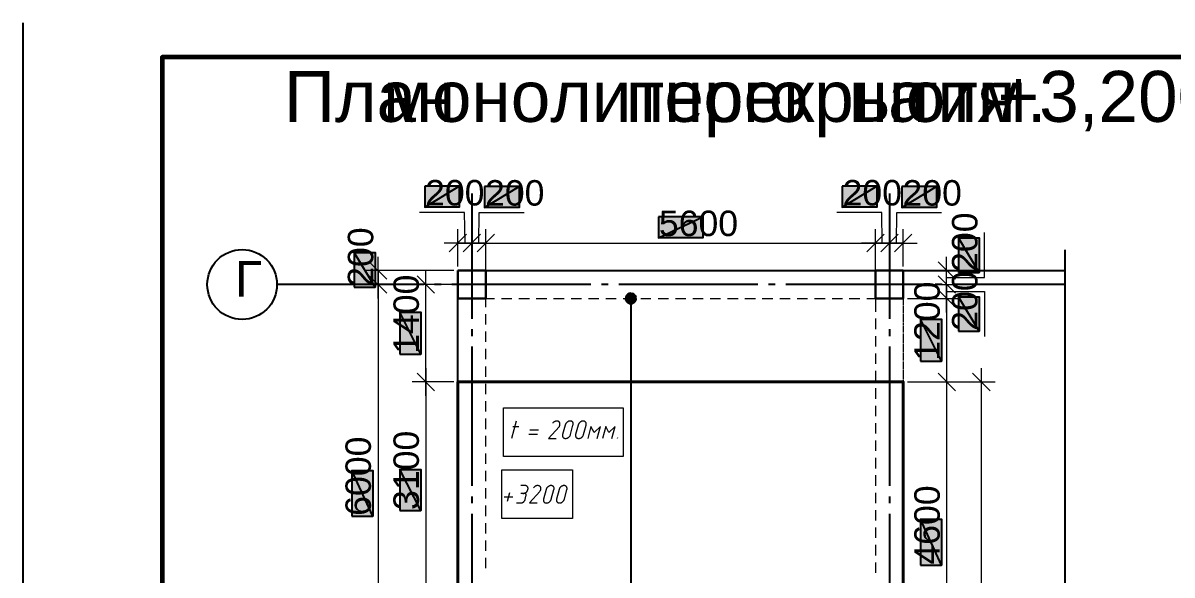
# Model space of a CAD drawing. Extents: x 8 to 21351, y 0 to 420.
# Drawn here: x 13472.2 to 13637.3, y 217.7 to 297 of the extents above; entities that cross this region are included whole.
import ezdxf

# ---------------------------------------------------------------- set-up
doc = ezdxf.new("R2010")
doc.units = 0
doc.styles.add('TEYPDFCAD_TEXT', font='arial.ttf')

msp = doc.modelspace()

# ---------------------------------------------------------------- hatches: boundary and pattern name
at = {"true_color": 0xffffff}
h = msp.add_hatch(color=0, dxfattribs=at)
h.paths.add_polyline_path([(13529.92, 273.52), (13529.92, 270.51), (13534.89, 273.52)])
h.paths.add_polyline_path([(13529.92, 270.51), (13534.89, 273.52), (13534.89, 270.51)])
h = msp.add_hatch(color=0, dxfattribs=at)
h.paths.add_polyline_path([(13538.51, 273.47), (13538.51, 270.49), (13543.49, 273.47)])
h.paths.add_polyline_path([(13538.51, 270.49), (13543.49, 273.47), (13543.49, 270.49)])
h = msp.add_hatch(color=0, dxfattribs=at)
h.paths.add_polyline_path([(13589.93, 273.52), (13589.93, 270.51), (13594.9, 273.52)])
h.paths.add_polyline_path([(13589.93, 270.51), (13594.9, 273.52), (13594.9, 270.51)])
h = msp.add_hatch(color=0, dxfattribs=at)
h.paths.add_polyline_path([(13598.52, 273.49), (13598.52, 270.49), (13603.49, 273.47)])
h.paths.add_polyline_path([(13598.52, 270.49), (13603.49, 273.47), (13603.49, 270.49)])
h = msp.add_hatch(color=0, dxfattribs=at)
h.paths.add_polyline_path([(13563.51, 269.11), (13563.51, 266.11), (13569.9, 269.11)])
h.paths.add_polyline_path([(13563.51, 266.11), (13569.9, 269.11), (13569.9, 266.11)])
h = msp.add_hatch(color=0, dxfattribs=at)
h.paths.add_polyline_path([(13606.63, 261.15), (13609.63, 261.15), (13606.63, 266.13)])
h.paths.add_polyline_path([(13609.63, 261.15), (13606.63, 266.13), (13609.63, 266.13)])
h = msp.add_hatch(color=0, dxfattribs=at)
h.paths.add_polyline_path([(13519.78, 259.02), (13522.79, 259.02), (13519.78, 263.99)])
h.paths.add_polyline_path([(13522.79, 259.02), (13519.78, 263.99), (13522.79, 263.99)])
h = msp.add_hatch(color=7)
h.paths.add_polyline_path([(13559.32, 258.13), (13559.11, 258.02), (13559.55, 257.41)])
h.paths.add_polyline_path([(13559.11, 258.02), (13559.55, 257.41), (13558.94, 257.85)])
h.paths.add_polyline_path([(13559.55, 257.41), (13558.94, 257.85), (13558.83, 257.64)])
h = msp.add_hatch(color=7)
h.paths.add_polyline_path([(13560, 258.02), (13559.78, 258.13), (13559.55, 257.41)])
h.paths.add_polyline_path([(13559.78, 258.13), (13559.55, 257.41), (13559.55, 258.15)])
h.paths.add_polyline_path([(13559.55, 257.41), (13559.55, 258.15), (13559.32, 258.13)])
h = msp.add_hatch(color=7)
h.paths.add_polyline_path([(13560.29, 257.41), (13560.27, 257.64), (13559.55, 257.41)])
h.paths.add_polyline_path([(13560.27, 257.64), (13559.55, 257.41), (13560.17, 257.85)])
h.paths.add_polyline_path([(13559.55, 257.41), (13560.17, 257.85), (13560, 258.02)])
h = msp.add_hatch(color=7)
h.paths.add_polyline_path([(13558.83, 257.64), (13558.81, 257.41), (13559.55, 257.41)])
h.paths.add_polyline_path([(13558.81, 257.41), (13559.55, 257.41), (13558.83, 257.18)])
h.paths.add_polyline_path([(13559.55, 257.41), (13558.83, 257.18), (13558.94, 256.96)])
h = msp.add_hatch(color=7)
h.paths.add_polyline_path([(13558.94, 256.96), (13559.11, 256.79), (13559.55, 257.41)])
h.paths.add_polyline_path([(13559.11, 256.79), (13559.55, 257.41), (13559.32, 256.69)])
h.paths.add_polyline_path([(13559.55, 257.41), (13559.32, 256.69), (13559.55, 256.67)])
h = msp.add_hatch(color=7)
h.paths.add_polyline_path([(13559.55, 256.67), (13559.78, 256.69), (13559.55, 257.41)])
h.paths.add_polyline_path([(13559.78, 256.69), (13559.55, 257.41), (13560, 256.79)])
h.paths.add_polyline_path([(13559.55, 257.41), (13560, 256.79), (13560.17, 256.96)])
h = msp.add_hatch(color=7)
h.paths.add_polyline_path([(13560.17, 256.96), (13560.27, 257.18), (13559.55, 257.41)])
h.paths.add_polyline_path([(13560.27, 257.18), (13559.55, 257.41), (13560.29, 257.41)])
h = msp.add_hatch(color=0, dxfattribs=at)
h.paths.add_polyline_path([(13606.63, 252.69), (13609.63, 252.69), (13606.63, 257.66)])
h.paths.add_polyline_path([(13609.63, 252.69), (13606.63, 257.66), (13609.63, 257.66)])
h = msp.add_hatch(color=0, dxfattribs=at)
h.paths.add_polyline_path([(13526.34, 249.39), (13529.35, 249.39), (13526.34, 255.42)])
h.paths.add_polyline_path([(13529.35, 249.39), (13526.34, 255.42), (13529.35, 255.42)])
h = msp.add_hatch(color=0, dxfattribs=at)
h.paths.add_polyline_path([(13601.21, 248.39), (13604.21, 248.39), (13601.21, 254.42)])
h.paths.add_polyline_path([(13604.21, 248.39), (13601.21, 254.42), (13604.21, 254.42)])
h = msp.add_hatch(color=0, dxfattribs=at)
h.paths.add_polyline_path([(13519.44, 226.12), (13522.45, 226.12), (13519.44, 232.69)])
h.paths.add_polyline_path([(13522.45, 226.12), (13519.44, 232.69), (13522.45, 232.69)])
h = msp.add_hatch(color=0, dxfattribs=at)
h.paths.add_polyline_path([(13526.34, 226.97), (13529.35, 226.97), (13526.34, 232.83)])
h.paths.add_polyline_path([(13529.35, 226.97), (13526.34, 232.83), (13529.35, 232.83)])
h = msp.add_hatch(color=0, dxfattribs=at)
h.paths.add_polyline_path([(13601.21, 219.12), (13604.21, 219.12), (13601.21, 225.7)])
h.paths.add_polyline_path([(13604.21, 219.12), (13601.21, 225.7), (13604.21, 225.7)])

# ---------------------------------------------------------------- linework, layer by layer
at = {"lineweight": 25}
for p, q in [((13472.18, 0.06), (13472.18, 296.97)), ((13536.71, 272.46), (13536.71, 254.49)), ((13596.72, 272.46), (13596.72, 254.49)), ((13534.7, 119.08), (13534.7, 261.41)), ((13534.7, 261.41), (13621.95, 261.41)), ((13513.66, 259.4), (13508.67, 259.4)), ((13529.81, 259.4), (13513.66, 259.4)), ((13532.31, 259.4), (13531.32, 259.4)), ((13553.82, 259.4), (13533.81, 259.4)), ((13556.31, 259.4), (13555.32, 259.4)), ((13577.82, 259.4), (13557.82, 259.4)), ((13580.32, 259.4), (13579.32, 259.4)), ((13601.82, 259.4), (13581.82, 259.4)), ((13604.32, 259.4), (13603.32, 259.4)), ((13621.95, 259.4), (13605.82, 259.4)), ((13536.71, 252.98), (13536.71, 251.99)), ((13596.72, 252.98), (13596.72, 251.99)), ((13536.71, 250.49), (13536.71, 230.48)), ((13596.72, 250.49), (13596.72, 230.48)), ((13536.71, 228.98), (13536.71, 227.99)), ((13596.72, 228.98), (13596.72, 227.99)), ((13536.71, 226.48), (13536.71, 206.48)), ((13596.72, 226.48), (13596.72, 206.48))]:
    msp.add_line(p, q, dxfattribs=at)
at = {"color": 7, "lineweight": 5}
for p, q in [((13535.63, 269.77), (13529.18, 269.77)), ((13535.72, 265.37), (13535.63, 269.77)), ((13537.71, 265.37), (13537.77, 269.73)), ((13537.77, 269.73), (13544.23, 269.73)), ((13595.64, 269.77), (13589.18, 269.77)), ((13595.7, 265.37), (13595.64, 269.77)), ((13597.72, 265.37), (13597.78, 269.73)), ((13597.78, 269.73), (13604.23, 269.73)), ((13535.95, 266.62), (13533.45, 264.12)), ((13534.7, 262.02), (13534.7, 267.36)), ((13537.96, 266.62), (13535.46, 264.12)), ((13535.46, 264.12), (13537.96, 266.62)), ((13536.71, 262.02), (13536.71, 267.36)), ((13536.71, 262.02), (13536.71, 267.36)), ((13539.95, 266.62), (13537.45, 264.12)), ((13537.45, 264.12), (13539.97, 266.62)), ((13538.7, 258.02), (13538.7, 267.38)), ((13538.7, 262.02), (13538.7, 267.36)), ((13593.46, 264.12), (13595.96, 266.62)), ((13595.96, 266.62), (13593.46, 264.12)), ((13594.71, 258.02), (13594.71, 267.38)), ((13594.71, 262.02), (13594.71, 267.38)), ((13597.97, 266.62), (13595.47, 264.12)), ((13595.47, 264.12), (13597.97, 266.62)), ((13596.72, 262.02), (13596.72, 267.38)), ((13596.72, 262.02), (13596.72, 267.38)), ((13597.46, 264.12), (13599.96, 266.62)), ((13598.71, 262.02), (13598.71, 267.38)), ((13610.37, 260.41), (13610.37, 266.87)), ((13538.7, 265.37), (13532.71, 265.37)), ((13534.7, 265.37), (13540.71, 265.37)), ((13536.71, 265.37), (13596.72, 265.37)), ((13598.71, 265.37), (13592.72, 265.37)), ((13594.71, 265.37), (13600.72, 265.37)), ((13524.46, 260.16), (13521.96, 262.66)), ((13523.21, 257.41), (13523.21, 263.4)), ((13606.2, 260.16), (13603.71, 262.66)), ((13604.95, 257.41), (13604.95, 263.4)), ((13534.09, 261.41), (13521.2, 261.41)), ((13530.09, 243.4), (13530.09, 261.41)), ((13607.96, 261.41), (13602.96, 261.41)), ((13604.95, 255.4), (13604.95, 261.41)), ((13534.09, 259.4), (13521.2, 259.4)), ((13521.96, 260.67), (13524.46, 258.15)), ((13534.09, 259.4), (13528.1, 259.4)), ((13531.34, 258.15), (13528.84, 260.67)), ((13599.34, 259.4), (13606.96, 259.4)), ((13606.2, 258.15), (13603.71, 260.67)), ((13603.71, 260.67), (13606.2, 258.15)), ((13604.95, 260.41), (13610.37, 260.41)), ((13604.95, 259.4), (13604.95, 243.4)), ((13605.59, 259.4), (13606.96, 259.4)), ((13606.2, 256.16), (13603.71, 258.66)), ((13603.71, 258.66), (13606.2, 256.16)), ((13604.95, 258.4), (13610.37, 258.42)), ((13610.37, 258.42), (13610.37, 251.95)), ((13538.7, 256.16), (13538.7, 257.41)), ((13538.7, 257.41), (13539.95, 257.41)), ((13540.97, 257.41), (13542.47, 257.41)), ((13543.46, 257.41), (13544.97, 257.41)), ((13545.96, 257.41), (13547.47, 257.41)), ((13548.46, 257.41), (13549.96, 257.41)), ((13550.96, 257.41), (13552.46, 257.41)), ((13553.46, 257.41), (13554.96, 257.41)), ((13555.95, 257.41), (13557.46, 257.41)), ((13558.47, 257.41), (13559.95, 257.41)), ((13560.97, 257.41), (13562.45, 257.41)), ((13563.47, 257.41), (13564.97, 257.41)), ((13565.97, 257.41), (13567.47, 257.41)), ((13568.46, 257.41), (13569.97, 257.41)), ((13570.96, 257.41), (13572.46, 257.41)), ((13573.46, 257.41), (13574.96, 257.41)), ((13575.96, 257.41), (13577.46, 257.41)), ((13578.45, 257.41), (13579.96, 257.41)), ((13580.97, 257.41), (13582.45, 257.41)), ((13583.47, 257.41), (13584.97, 257.41)), ((13585.97, 257.41), (13587.47, 257.41)), ((13588.47, 257.41), (13589.97, 257.41)), ((13590.96, 257.41), (13592.47, 257.41)), ((13593.46, 257.41), (13594.71, 257.41)), ((13594.71, 257.41), (13594.71, 255.5)), ((13598.71, 257.41), (13598.71, 257.34)), ((13598.71, 257.3), (13598.71, 257.22)), ((13598.71, 257.18), (13598.71, 257.09)), ((13598.71, 257.05), (13598.71, 256.96)), ((13598.71, 256.92), (13598.71, 256.84)), ((13598.71, 256.79), (13598.71, 256.71)), ((13598.71, 256.67), (13598.71, 256.6)), ((13598.71, 256.54), (13598.71, 256.48)), ((13598.71, 256.41), (13598.71, 256.35)), ((13598.71, 256.29), (13598.71, 256.22)), ((13598.71, 256.16), (13598.71, 256.1)), ((13598.71, 256.05), (13598.71, 255.97)), ((13599.34, 257.41), (13606.96, 257.41)), ((13599.34, 257.41), (13606.96, 257.41)), ((13538.7, 253.66), (13538.7, 255.16)), ((13594.71, 254.51), (13594.71, 253.01)), ((13598.71, 255.93), (13598.71, 255.84)), ((13598.71, 255.8), (13598.71, 255.71)), ((13598.71, 255.67), (13598.71, 255.59)), ((13598.71, 255.55), (13598.71, 255.46)), ((13598.71, 255.42), (13598.71, 255.33)), ((13598.71, 255.29), (13598.71, 255.23)), ((13598.71, 255.16), (13598.71, 255.1)), ((13598.71, 255.04), (13598.71, 254.97)), ((13598.71, 254.91), (13598.71, 254.85)), ((13598.71, 254.8), (13598.71, 254.72)), ((13598.71, 254.68), (13598.71, 254.59)), ((13598.71, 254.55), (13598.71, 254.47)), ((13598.71, 254.42), (13598.71, 254.34)), ((13598.71, 254.3), (13598.71, 254.21)), ((13598.71, 254.17), (13598.71, 254.08)), ((13598.71, 254.04), (13598.71, 253.98)), ((13598.71, 253.92), (13598.71, 253.85)), ((13598.71, 253.79), (13598.71, 253.72)), ((13598.71, 253.66), (13598.71, 253.6)), ((13598.71, 253.53), (13598.71, 253.47)), ((13598.71, 253.43), (13598.71, 253.34)), ((13598.71, 253.3), (13598.71, 253.22)), ((13598.71, 253.17), (13598.71, 253.09)), ((13598.71, 253.05), (13598.71, 252.96)), ((13598.71, 252.92), (13598.71, 252.84)), ((13598.71, 252.79), (13598.71, 252.71)), ((13538.7, 251.16), (13538.7, 252.67)), ((13594.71, 252.01), (13594.71, 250.51)), ((13598.71, 252.67), (13598.71, 252.6)), ((13598.71, 252.54), (13598.71, 252.48)), ((13598.71, 252.41), (13598.71, 252.35)), ((13598.71, 252.29), (13598.71, 252.22)), ((13598.71, 252.16), (13598.71, 252.09)), ((13598.71, 252.05), (13598.71, 251.97)), ((13598.71, 251.93), (13598.71, 251.84)), ((13598.71, 251.8), (13598.71, 251.71)), ((13598.71, 251.67), (13598.71, 251.59)), ((13598.71, 251.54), (13598.71, 251.46)), ((13598.71, 251.42), (13598.71, 251.33)), ((13598.71, 251.29), (13598.71, 251.23)), ((13598.71, 251.16), (13598.71, 251.1)), ((13538.7, 248.67), (13538.7, 250.15)), ((13594.71, 249.51), (13594.71, 248.01)), ((13598.71, 251.04), (13598.71, 250.97)), ((13598.71, 250.91), (13598.71, 250.85)), ((13598.71, 250.8), (13598.71, 250.72)), ((13598.71, 250.68), (13598.71, 250.59)), ((13598.71, 250.55), (13598.71, 250.47)), ((13598.71, 250.42), (13598.71, 250.34)), ((13598.71, 250.3), (13598.71, 250.21)), ((13598.71, 250.17), (13598.71, 250.08)), ((13598.71, 250.04), (13598.71, 249.98)), ((13598.71, 249.91), (13598.71, 249.85)), ((13598.71, 249.79), (13598.71, 249.72)), ((13598.71, 249.66), (13598.71, 249.6)), ((13598.71, 249.53), (13598.71, 249.47)), ((13598.71, 249.43), (13598.71, 249.34)), ((13598.71, 249.3), (13598.71, 249.22)), ((13598.71, 249.17), (13598.71, 249.09)), ((13598.71, 249.05), (13598.71, 248.96)), ((13598.71, 248.92), (13598.71, 248.84)), ((13598.71, 248.79), (13598.71, 248.71)), ((13598.71, 248.67), (13598.71, 248.6)), ((13598.71, 248.54), (13598.71, 248.48)), ((13598.71, 248.41), (13598.71, 248.35)), ((13598.71, 248.28), (13598.71, 248.22)), ((13598.71, 248.16), (13598.71, 248.09)), ((13598.71, 248.05), (13598.71, 247.97)), ((13598.71, 247.93), (13598.71, 247.84)), ((13598.71, 247.8), (13598.71, 247.71)), ((13531.34, 244.16), (13528.84, 246.66)), ((13528.84, 246.66), (13531.34, 244.16)), ((13530.09, 247.4), (13530.09, 212.41)), ((13538.7, 246.15), (13538.7, 247.65)), ((13594.71, 247.01), (13594.71, 245.51)), ((13598.71, 247.67), (13598.71, 247.59)), ((13598.71, 247.54), (13598.71, 247.46)), ((13598.71, 247.42), (13598.71, 247.35)), ((13598.71, 247.29), (13598.71, 247.23)), ((13598.71, 247.16), (13598.71, 247.1)), ((13598.71, 247.04), (13598.71, 246.97)), ((13598.71, 246.91), (13598.71, 246.85)), ((13598.71, 246.8), (13598.71, 246.72)), ((13598.71, 246.68), (13598.71, 246.59)), ((13598.71, 246.55), (13598.71, 246.46)), ((13598.71, 246.42), (13598.71, 246.34)), ((13598.71, 246.3), (13598.71, 246.21)), ((13598.71, 246.17), (13598.71, 246.08)), ((13606.2, 244.16), (13603.71, 246.66)), ((13603.71, 246.66), (13606.2, 244.16)), ((13604.95, 247.4), (13604.95, 197.4)), ((13611.2, 244.16), (13608.68, 246.66)), ((13609.93, 247.4), (13609.93, 138.09)), ((13534.09, 245.41), (13528.1, 245.41)), ((13534.09, 245.41), (13528.1, 245.41)), ((13538.7, 243.65), (13538.7, 245.15)), ((13594.71, 244.5), (13594.71, 243.01)), ((13598.71, 246.04), (13598.71, 245.98)), ((13598.71, 245.91), (13598.71, 245.85)), ((13598.71, 245.79), (13598.71, 245.72)), ((13598.71, 245.66), (13598.71, 245.6)), ((13598.71, 245.53), (13598.71, 245.47)), ((13598.71, 245.43), (13598.71, 245.34)), ((13598.71, 245.3), (13598.71, 245.22)), ((13598.71, 245.17), (13598.71, 245.09)), ((13598.71, 245.05), (13598.71, 244.96)), ((13598.71, 244.92), (13598.71, 244.83)), ((13598.71, 244.79), (13598.71, 244.71)), ((13598.71, 244.67), (13598.71, 244.6)), ((13598.71, 244.54), (13598.71, 244.47)), ((13599.34, 245.41), (13606.96, 245.41)), ((13599.34, 245.41), (13606.96, 245.41)), ((13599.34, 245.41), (13611.94, 245.41)), ((13598.71, 244.41), (13598.71, 244.35)), ((13598.71, 244.28), (13598.71, 244.22)), ((13598.71, 244.16), (13598.71, 244.09)), ((13598.71, 244.05), (13598.71, 243.97)), ((13598.71, 243.92), (13598.71, 243.84)), ((13598.71, 243.8), (13598.71, 243.71)), ((13598.71, 243.67), (13598.71, 243.59)), ((13598.71, 243.54), (13598.71, 243.46)), ((13598.71, 243.42), (13598.71, 243.35)), ((13598.71, 243.29), (13598.71, 243.23)), ((13598.71, 243.16), (13598.71, 243.1)), ((13598.71, 243.04), (13598.71, 242.97)), ((13598.71, 242.91), (13598.71, 242.85)), ((13598.71, 242.8), (13598.71, 242.72)), ((13538.7, 241.15), (13538.7, 242.65)), ((13594.71, 242), (13594.71, 240.5)), ((13598.71, 242.68), (13598.71, 242.59)), ((13598.71, 242.55), (13598.71, 242.46)), ((13598.71, 242.42), (13598.71, 242.34)), ((13598.71, 242.29), (13598.71, 242.21)), ((13598.71, 242.17), (13598.71, 242.08)), ((13598.71, 242.04), (13598.71, 241.98)), ((13598.71, 241.91), (13598.71, 241.85)), ((13598.71, 241.79), (13598.71, 241.72)), ((13598.71, 241.66), (13598.71, 241.6)), ((13598.71, 241.53), (13598.71, 241.47)), ((13598.71, 241.43), (13598.71, 241.34)), ((13598.71, 241.3), (13598.71, 241.22)), ((13598.71, 241.17), (13598.71, 241.09)), ((13538.7, 238.65), (13538.7, 240.16)), ((13543.08, 239.78), (13542.41, 237.28)), ((13548.36, 239.54), (13548.32, 239.49)), ((13548.41, 239.59), (13548.36, 239.54)), ((13548.46, 239.63), (13548.41, 239.59)), ((13548.51, 239.67), (13548.46, 239.63)), ((13548.56, 239.7), (13548.51, 239.67)), ((13548.62, 239.73), (13548.56, 239.7)), ((13548.67, 239.75), (13548.62, 239.73)), ((13548.73, 239.77), (13548.67, 239.75)), ((13548.78, 239.79), (13548.73, 239.77)), ((13548.84, 239.8), (13548.78, 239.79)), ((13548.9, 239.8), (13548.84, 239.8)), ((13548.95, 239.8), (13548.9, 239.8)), ((13549, 239.8), (13548.95, 239.8)), ((13549.06, 239.78), (13549, 239.8)), ((13549.11, 239.77), (13549.06, 239.78)), ((13549.16, 239.74), (13549.11, 239.77)), ((13549.2, 239.72), (13549.16, 239.74)), ((13549.24, 239.68), (13549.2, 239.72)), ((13549.27, 239.65), (13549.24, 239.68)), ((13549.3, 239.61), (13549.27, 239.65)), ((13549.33, 239.57), (13549.3, 239.61)), ((13549.35, 239.52), (13549.33, 239.57)), ((13549.36, 239.47), (13549.35, 239.52)), ((13550.27, 239.51), (13550.23, 239.46)), ((13550.31, 239.55), (13550.27, 239.51)), ((13550.35, 239.6), (13550.31, 239.55)), ((13550.4, 239.64), (13550.35, 239.6)), ((13550.45, 239.67), (13550.4, 239.64)), ((13550.5, 239.71), (13550.45, 239.67)), ((13550.56, 239.74), (13550.5, 239.71)), ((13550.61, 239.76), (13550.56, 239.74)), ((13550.67, 239.78), (13550.61, 239.76)), ((13550.73, 239.79), (13550.67, 239.78)), ((13550.78, 239.8), (13550.73, 239.79)), ((13550.84, 239.8), (13550.78, 239.8)), ((13550.9, 239.8), (13550.84, 239.8)), ((13550.95, 239.79), (13550.9, 239.8)), ((13551.01, 239.78), (13550.95, 239.79)), ((13551.05, 239.76), (13551.01, 239.78)), ((13551.1, 239.73), (13551.05, 239.76)), ((13551.13, 239.7), (13551.1, 239.73)), ((13551.17, 239.67), (13551.13, 239.7)), ((13551.2, 239.64), (13551.17, 239.67)), ((13551.23, 239.6), (13551.2, 239.64)), ((13551.25, 239.55), (13551.23, 239.6)), ((13551.26, 239.5), (13551.25, 239.55)), ((13551.27, 239.46), (13551.26, 239.5)), ((13552.13, 239.51), (13552.09, 239.46)), ((13552.17, 239.55), (13552.13, 239.51)), ((13552.21, 239.6), (13552.17, 239.55)), ((13552.26, 239.64), (13552.21, 239.6)), ((13552.31, 239.67), (13552.26, 239.64)), ((13552.36, 239.71), (13552.31, 239.67)), ((13552.42, 239.74), (13552.36, 239.71)), ((13552.47, 239.76), (13552.42, 239.74)), ((13552.53, 239.78), (13552.47, 239.76)), ((13552.59, 239.79), (13552.53, 239.78)), ((13552.65, 239.8), (13552.59, 239.79)), ((13552.71, 239.8), (13552.65, 239.8)), ((13552.76, 239.8), (13552.71, 239.8)), ((13552.82, 239.79), (13552.76, 239.8)), ((13552.87, 239.78), (13552.82, 239.79)), ((13552.91, 239.76), (13552.87, 239.78)), ((13552.96, 239.73), (13552.91, 239.76)), ((13553, 239.7), (13552.96, 239.73)), ((13553.03, 239.67), (13553, 239.7)), ((13553.06, 239.64), (13553.03, 239.67)), ((13553.09, 239.6), (13553.06, 239.64)), ((13553.11, 239.55), (13553.09, 239.6)), ((13553.13, 239.5), (13553.11, 239.55)), ((13553.14, 239.46), (13553.13, 239.5)), ((13594.71, 239.5), (13594.71, 238)), ((13598.71, 241.05), (13598.71, 240.96)), ((13598.71, 240.92), (13598.71, 240.83)), ((13598.71, 240.79), (13598.71, 240.71)), ((13598.71, 240.66), (13598.71, 240.6)), ((13598.71, 240.54), (13598.71, 240.47)), ((13598.71, 240.41), (13598.71, 240.35)), ((13598.71, 240.28), (13598.71, 240.22)), ((13598.71, 240.16), (13598.71, 240.09)), ((13598.71, 240.05), (13598.71, 239.97)), ((13598.71, 239.92), (13598.71, 239.84)), ((13598.71, 239.8), (13598.71, 239.71)), ((13598.71, 239.67), (13598.71, 239.59)), ((13598.71, 239.54), (13598.71, 239.46)), ((13542.58, 239.04), (13543.44, 239.04)), ((13544.88, 237.91), (13546.13, 237.91)), ((13545.05, 238.53), (13546.3, 238.53)), ((13549.24, 238.97), (13547.72, 237.28)), ((13549.25, 238.99), (13549.29, 239.04)), ((13549.29, 239.04), (13549.31, 239.1)), ((13549.31, 239.1), (13549.34, 239.15)), ((13549.34, 239.15), (13549.35, 239.21)), ((13549.35, 239.21), (13549.37, 239.26)), ((13549.37, 239.42), (13549.36, 239.47)), ((13549.37, 239.37), (13549.37, 239.42)), ((13549.37, 239.32), (13549.37, 239.37)), ((13549.37, 239.26), (13549.37, 239.32)), ((13549.75, 237.86), (13549.73, 237.8)), ((13550.11, 239.23), (13549.75, 237.85)), ((13550.15, 239.3), (13550.13, 239.24)), ((13550.17, 239.35), (13550.15, 239.3)), ((13550.2, 239.41), (13550.17, 239.35)), ((13550.23, 239.46), (13550.2, 239.41)), ((13550.86, 237.8), (13550.88, 237.86)), ((13550.87, 237.85), (13551.23, 239.23)), ((13551.26, 239.23), (13551.27, 239.29)), ((13551.28, 239.4), (13551.27, 239.46)), ((13551.27, 239.29), (13551.28, 239.35)), ((13551.28, 239.35), (13551.28, 239.4)), ((13552, 239.23), (13551.61, 237.85)), ((13551.63, 237.86), (13551.62, 237.8)), ((13552.01, 239.3), (13551.99, 239.24)), ((13552.03, 239.35), (13552.01, 239.3)), ((13552.06, 239.41), (13552.03, 239.35)), ((13552.09, 239.46), (13552.06, 239.41)), ((13552.74, 237.8), (13552.76, 237.86)), ((13552.76, 237.85), (13553.12, 239.23)), ((13553.12, 239.23), (13553.13, 239.29)), ((13553.13, 239.29), (13553.14, 239.35)), ((13553.14, 239.4), (13553.14, 239.46)), ((13553.14, 239.35), (13553.14, 239.4)), ((13553.82, 239.04), (13553.35, 237.28)), ((13554.28, 238.17), (13553.82, 239.04)), ((13555.19, 239.04), (13554.28, 238.17)), ((13554.73, 237.28), (13555.19, 239.04)), ((13555.95, 239.04), (13555.47, 237.28)), ((13556.4, 238.17), (13555.95, 239.04)), ((13557.31, 239.04), (13556.4, 238.17)), ((13556.84, 237.28), (13557.31, 239.04)), ((13598.71, 239.42), (13598.71, 239.35)), ((13598.71, 239.29), (13598.71, 239.23)), ((13598.71, 239.16), (13598.71, 239.1)), ((13598.71, 239.04), (13598.71, 238.97)), ((13598.71, 238.91), (13598.71, 238.84)), ((13598.71, 238.8), (13598.71, 238.72)), ((13598.71, 238.68), (13598.71, 238.59)), ((13598.71, 238.55), (13598.71, 238.46)), ((13598.71, 238.42), (13598.71, 238.34)), ((13598.71, 238.29), (13598.71, 238.21)), ((13598.71, 238.17), (13598.71, 238.08)), ((13598.71, 238.04), (13598.71, 237.98)), ((13598.71, 237.91), (13598.71, 237.85)), ((13538.7, 236.16), (13538.7, 237.66)), ((13547.72, 237.28), (13548.84, 237.28)), ((13549.73, 237.8), (13549.73, 237.75)), ((13549.73, 237.75), (13549.73, 237.69)), ((13549.73, 237.69), (13549.73, 237.64)), ((13549.73, 237.64), (13549.74, 237.59)), ((13549.74, 237.59), (13549.76, 237.55)), ((13549.76, 237.55), (13549.78, 237.5)), ((13549.78, 237.5), (13549.81, 237.46)), ((13549.81, 237.46), (13549.84, 237.42)), ((13549.84, 237.42), (13549.87, 237.39)), ((13549.87, 237.39), (13549.91, 237.36)), ((13549.91, 237.36), (13549.95, 237.34)), ((13549.95, 237.34), (13550, 237.32)), ((13550, 237.32), (13550.05, 237.31)), ((13550.05, 237.31), (13550.11, 237.3)), ((13550.11, 237.3), (13550.16, 237.29)), ((13550.16, 237.29), (13550.22, 237.3)), ((13550.22, 237.3), (13550.28, 237.31)), ((13550.28, 237.31), (13550.34, 237.32)), ((13550.34, 237.32), (13550.39, 237.34)), ((13550.39, 237.34), (13550.45, 237.36)), ((13550.45, 237.36), (13550.5, 237.39)), ((13550.5, 237.39), (13550.56, 237.42)), ((13550.56, 237.42), (13550.61, 237.46)), ((13550.61, 237.46), (13550.65, 237.5)), ((13550.65, 237.5), (13550.7, 237.54)), ((13550.7, 237.54), (13550.74, 237.59)), ((13550.74, 237.59), (13550.78, 237.64)), ((13550.78, 237.64), (13550.81, 237.69)), ((13550.81, 237.69), (13550.84, 237.74)), ((13550.84, 237.74), (13550.86, 237.8)), ((13551.62, 237.8), (13551.61, 237.75)), ((13551.61, 237.75), (13551.61, 237.69)), ((13551.61, 237.69), (13551.62, 237.64)), ((13551.62, 237.64), (13551.63, 237.59)), ((13551.63, 237.59), (13551.64, 237.55)), ((13551.64, 237.55), (13551.66, 237.5)), ((13551.66, 237.5), (13551.69, 237.46)), ((13551.69, 237.46), (13551.72, 237.42)), ((13551.72, 237.42), (13551.76, 237.39)), ((13551.76, 237.39), (13551.79, 237.36)), ((13551.79, 237.36), (13551.84, 237.34)), ((13551.84, 237.34), (13551.88, 237.32)), ((13551.88, 237.32), (13551.94, 237.31)), ((13551.94, 237.31), (13551.99, 237.3)), ((13551.99, 237.3), (13552.05, 237.29)), ((13552.05, 237.29), (13552.1, 237.3)), ((13552.1, 237.3), (13552.16, 237.31)), ((13552.16, 237.31), (13552.22, 237.32)), ((13552.22, 237.32), (13552.28, 237.34)), ((13552.28, 237.34), (13552.33, 237.36)), ((13552.33, 237.36), (13552.39, 237.39)), ((13552.39, 237.39), (13552.44, 237.42)), ((13552.44, 237.42), (13552.49, 237.46)), ((13552.49, 237.46), (13552.54, 237.5)), ((13552.54, 237.5), (13552.58, 237.54)), ((13552.58, 237.54), (13552.62, 237.59)), ((13552.62, 237.59), (13552.66, 237.64)), ((13552.66, 237.64), (13552.69, 237.69)), ((13552.69, 237.69), (13552.72, 237.74)), ((13552.72, 237.74), (13552.74, 237.8)), ((13557.63, 237.41), (13557.6, 237.28)), ((13594.71, 237), (13594.71, 235.5)), ((13598.71, 237.79), (13598.71, 237.72)), ((13598.71, 237.66), (13598.71, 237.6)), ((13598.71, 237.53), (13598.71, 237.47)), ((13598.71, 237.43), (13598.71, 237.34)), ((13598.71, 237.3), (13598.71, 237.21)), ((13598.71, 237.17), (13598.71, 237.09)), ((13598.71, 237.05), (13598.71, 236.96)), ((13598.71, 236.92), (13598.71, 236.83)), ((13598.71, 236.79), (13598.71, 236.71)), ((13598.71, 236.66), (13598.71, 236.6)), ((13598.71, 236.54), (13598.71, 236.47)), ((13598.71, 236.41), (13598.71, 236.35)), ((13598.71, 236.28), (13598.71, 236.22)), ((13538.7, 233.66), (13538.7, 235.16)), ((13598.71, 236.18), (13598.71, 236.09)), ((13598.71, 236.05), (13598.71, 235.97)), ((13598.71, 235.92), (13598.71, 235.84)), ((13598.71, 235.8), (13598.71, 235.71)), ((13598.71, 235.67), (13598.71, 235.59)), ((13598.71, 235.54), (13598.71, 235.46)), ((13598.71, 235.42), (13598.71, 235.35)), ((13598.71, 235.29), (13598.71, 235.23)), ((13598.71, 235.16), (13598.71, 235.1)), ((13598.71, 235.03), (13598.71, 234.97)), ((13598.71, 234.91), (13598.71, 234.84)), ((13598.71, 234.8), (13598.71, 234.72)), ((13598.71, 234.67), (13598.71, 234.59)), ((13598.71, 234.55), (13598.71, 234.46)), ((13594.71, 234.51), (13594.71, 233)), ((13598.71, 234.42), (13598.71, 234.34)), ((13598.71, 234.29), (13598.71, 234.21)), ((13598.71, 234.17), (13598.71, 234.08)), ((13598.71, 234.04), (13598.71, 233.98)), ((13598.71, 233.91), (13598.71, 233.85)), ((13598.71, 233.79), (13598.71, 233.72)), ((13598.71, 233.66), (13598.71, 233.6)), ((13598.71, 233.53), (13598.71, 233.47)), ((13598.71, 233.43), (13598.71, 233.34)), ((13598.71, 233.3), (13598.71, 233.21)), ((13598.71, 233.17), (13598.71, 233.09)), ((13598.71, 233.04), (13598.71, 232.96)), ((13598.71, 232.92), (13598.71, 232.83)), ((13538.7, 231.16), (13538.7, 232.66)), ((13594.71, 232.01), (13594.71, 230.5)), ((13598.71, 232.79), (13598.71, 232.71)), ((13598.71, 232.66), (13598.71, 232.6)), ((13598.71, 232.54), (13598.71, 232.47)), ((13598.71, 232.41), (13598.71, 232.35)), ((13598.71, 232.28), (13598.71, 232.22)), ((13598.71, 232.18), (13598.71, 232.09)), ((13598.71, 232.05), (13598.71, 231.97)), ((13598.71, 231.92), (13598.71, 231.84)), ((13598.71, 231.8), (13598.71, 231.71)), ((13598.71, 231.67), (13598.71, 231.58)), ((13598.71, 231.54), (13598.71, 231.46)), ((13598.71, 231.42), (13598.71, 231.35)), ((13598.71, 231.29), (13598.71, 231.22)), ((13538.7, 228.66), (13538.7, 230.15)), ((13544.33, 230.53), (13543.76, 230.53)), ((13544.4, 230.53), (13544.35, 230.53)), ((13544.46, 230.52), (13544.4, 230.53)), ((13544.51, 230.51), (13544.46, 230.52)), ((13544.49, 229.56), (13544.54, 229.6)), ((13544.55, 230.49), (13544.51, 230.51)), ((13544.54, 229.6), (13544.58, 229.65)), ((13544.6, 230.46), (13544.55, 230.49)), ((13544.58, 229.65), (13544.62, 229.69)), ((13544.64, 230.43), (13544.6, 230.46)), ((13544.62, 229.69), (13544.66, 229.74)), ((13544.67, 230.4), (13544.64, 230.43)), ((13544.66, 229.74), (13544.69, 229.8)), ((13544.7, 230.36), (13544.67, 230.4)), ((13544.69, 229.8), (13544.72, 229.85)), ((13544.73, 230.32), (13544.7, 230.36)), ((13544.72, 229.85), (13544.74, 229.91)), ((13544.75, 230.28), (13544.73, 230.32)), ((13544.74, 229.91), (13544.76, 229.96)), ((13544.76, 230.23), (13544.75, 230.28)), ((13544.78, 230.18), (13544.76, 230.23)), ((13544.76, 229.96), (13544.77, 230.02)), ((13544.77, 230.02), (13544.78, 230.08)), ((13544.78, 230.13), (13544.78, 230.18)), ((13544.78, 230.08), (13544.78, 230.13)), ((13546.49, 229.7), (13544.97, 228.03)), ((13545.61, 230.27), (13545.57, 230.22)), ((13545.66, 230.32), (13545.61, 230.27)), ((13545.71, 230.36), (13545.66, 230.32)), ((13545.76, 230.4), (13545.71, 230.36)), ((13545.81, 230.43), (13545.76, 230.4)), ((13545.86, 230.46), (13545.81, 230.43)), ((13545.92, 230.48), (13545.86, 230.46)), ((13545.98, 230.5), (13545.92, 230.48)), ((13546.03, 230.52), (13545.98, 230.5)), ((13546.09, 230.53), (13546.03, 230.52)), ((13546.14, 230.53), (13546.09, 230.53)), ((13546.2, 230.53), (13546.14, 230.53)), ((13546.25, 230.52), (13546.2, 230.53)), ((13546.31, 230.51), (13546.25, 230.52)), ((13546.36, 230.5), (13546.31, 230.51)), ((13546.4, 230.47), (13546.36, 230.5)), ((13546.45, 230.45), (13546.4, 230.47)), ((13546.49, 230.41), (13546.45, 230.45)), ((13546.52, 230.38), (13546.49, 230.41)), ((13546.5, 229.72), (13546.53, 229.77)), ((13546.55, 230.34), (13546.52, 230.38)), ((13546.53, 229.77), (13546.56, 229.83)), ((13546.58, 230.3), (13546.55, 230.34)), ((13546.56, 229.83), (13546.59, 229.88)), ((13546.6, 230.25), (13546.58, 230.3)), ((13546.59, 229.88), (13546.6, 229.94)), ((13546.61, 230.2), (13546.6, 230.25)), ((13546.6, 229.94), (13546.61, 229.99)), ((13546.62, 230.15), (13546.61, 230.2)), ((13546.61, 229.99), (13546.62, 230.05)), ((13546.62, 230.1), (13546.62, 230.15)), ((13546.62, 230.05), (13546.62, 230.1)), ((13547.36, 229.95), (13547, 228.58)), ((13547.39, 230.03), (13547.38, 229.97)), ((13547.42, 230.08), (13547.39, 230.03)), ((13547.45, 230.14), (13547.42, 230.08)), ((13547.48, 230.19), (13547.45, 230.14)), ((13547.52, 230.24), (13547.48, 230.19)), ((13547.56, 230.28), (13547.52, 230.24)), ((13547.6, 230.33), (13547.56, 230.28)), ((13547.65, 230.37), (13547.6, 230.33)), ((13547.7, 230.4), (13547.65, 230.37)), ((13547.75, 230.44), (13547.7, 230.4)), ((13547.8, 230.46), (13547.75, 230.44)), ((13547.86, 230.49), (13547.8, 230.46)), ((13547.92, 230.51), (13547.86, 230.49)), ((13547.97, 230.52), (13547.92, 230.51)), ((13548.03, 230.53), (13547.97, 230.52)), ((13548.09, 230.53), (13548.03, 230.53)), ((13548.15, 230.53), (13548.09, 230.53)), ((13548.12, 228.58), (13548.48, 229.95)), ((13548.2, 230.52), (13548.15, 230.53)), ((13548.25, 230.51), (13548.2, 230.52)), ((13548.3, 230.49), (13548.25, 230.51)), ((13548.34, 230.46), (13548.3, 230.49)), ((13548.38, 230.43), (13548.34, 230.46)), ((13548.42, 230.4), (13548.38, 230.43)), ((13548.45, 230.36), (13548.42, 230.4)), ((13548.47, 230.32), (13548.45, 230.36)), ((13548.5, 230.28), (13548.47, 230.32)), ((13548.51, 230.23), (13548.5, 230.28)), ((13548.52, 230.18), (13548.51, 230.23)), ((13548.51, 229.96), (13548.52, 230.02)), ((13548.53, 230.13), (13548.52, 230.18)), ((13548.52, 230.02), (13548.53, 230.08)), ((13548.53, 230.08), (13548.53, 230.13)), ((13549.24, 229.95), (13548.86, 228.58)), ((13549.26, 230.03), (13549.24, 229.97)), ((13549.28, 230.08), (13549.26, 230.03)), ((13549.31, 230.14), (13549.28, 230.08)), ((13549.34, 230.19), (13549.31, 230.14)), ((13549.38, 230.24), (13549.34, 230.19)), ((13549.42, 230.28), (13549.38, 230.24)), ((13549.46, 230.33), (13549.42, 230.28)), ((13549.51, 230.37), (13549.46, 230.33)), ((13549.56, 230.4), (13549.51, 230.37)), ((13549.61, 230.44), (13549.56, 230.4)), ((13549.67, 230.46), (13549.61, 230.44)), ((13549.72, 230.49), (13549.67, 230.46)), ((13549.78, 230.51), (13549.72, 230.49)), ((13549.84, 230.52), (13549.78, 230.51)), ((13549.9, 230.53), (13549.84, 230.52)), ((13549.95, 230.53), (13549.9, 230.53)), ((13550.01, 230.53), (13549.95, 230.53)), ((13550.07, 230.52), (13550.01, 230.53)), ((13550.01, 228.58), (13550.37, 229.95)), ((13550.12, 230.51), (13550.07, 230.52)), ((13550.16, 230.49), (13550.12, 230.51)), ((13550.21, 230.46), (13550.16, 230.49)), ((13550.25, 230.43), (13550.21, 230.46)), ((13550.28, 230.4), (13550.25, 230.43)), ((13550.31, 230.36), (13550.28, 230.4)), ((13550.34, 230.32), (13550.31, 230.36)), ((13550.36, 230.28), (13550.34, 230.32)), ((13550.37, 230.23), (13550.36, 230.28)), ((13550.38, 230.18), (13550.37, 230.23)), ((13550.37, 229.96), (13550.38, 230.02)), ((13550.39, 230.13), (13550.38, 230.18)), ((13550.38, 230.02), (13550.39, 230.08)), ((13550.39, 230.08), (13550.39, 230.13)), ((13598.71, 231.16), (13598.71, 231.1)), ((13598.71, 231.03), (13598.71, 230.97)), ((13598.71, 230.91), (13598.71, 230.84)), ((13598.71, 230.8), (13598.71, 230.72)), ((13598.71, 230.67), (13598.71, 230.59)), ((13598.71, 230.55), (13598.71, 230.46)), ((13598.71, 230.42), (13598.71, 230.34)), ((13598.71, 230.29), (13598.71, 230.21)), ((13598.71, 230.17), (13598.71, 230.08)), ((13598.71, 230.04), (13598.71, 229.98)), ((13598.71, 229.91), (13598.71, 229.85)), ((13598.71, 229.79), (13598.71, 229.72)), ((13598.71, 229.66), (13598.71, 229.59)), ((13541.33, 228.9), (13542.58, 228.9)), ((13542.13, 229.51), (13541.79, 228.26)), ((13543.11, 228.03), (13543.72, 228.03)), ((13544.21, 229.4), (13543.72, 229.4)), ((13543.72, 228.02), (13543.77, 228.03)), ((13543.77, 228.03), (13543.82, 228.03)), ((13543.82, 228.03), (13543.87, 228.05)), ((13543.87, 228.05), (13543.92, 228.06)), ((13543.92, 228.06), (13543.97, 228.09)), ((13543.97, 228.09), (13544.02, 228.11)), ((13544.02, 228.11), (13544.07, 228.14)), ((13544.05, 229.4), (13544.1, 229.4)), ((13544.07, 228.14), (13544.11, 228.17)), ((13544.1, 229.4), (13544.16, 229.41)), ((13544.11, 228.17), (13544.16, 228.21)), ((13544.16, 229.41), (13544.22, 229.42)), ((13544.16, 228.21), (13544.19, 228.25)), ((13544.19, 228.25), (13544.23, 228.29)), ((13544.22, 229.42), (13544.28, 229.44)), ((13544.23, 228.29), (13544.27, 228.34)), ((13544.27, 229.41), (13544.24, 229.41)), ((13544.31, 229.4), (13544.27, 229.41)), ((13544.27, 228.34), (13544.3, 228.38)), ((13544.28, 229.44), (13544.33, 229.47)), ((13544.3, 228.38), (13544.32, 228.43)), ((13544.34, 229.4), (13544.31, 229.4)), ((13544.32, 228.43), (13544.34, 228.48)), ((13544.33, 229.47), (13544.39, 229.49)), ((13544.37, 229.38), (13544.34, 229.4)), ((13544.34, 228.48), (13544.36, 228.53)), ((13544.35, 228.52), (13544.48, 229.02)), ((13544.4, 229.37), (13544.37, 229.38)), ((13544.39, 229.49), (13544.44, 229.53)), ((13544.43, 229.35), (13544.4, 229.37)), ((13544.45, 229.33), (13544.43, 229.35)), ((13544.44, 229.53), (13544.49, 229.56)), ((13544.47, 229.3), (13544.45, 229.33)), ((13544.49, 229.28), (13544.47, 229.3)), ((13544.5, 229.25), (13544.49, 229.28)), ((13544.51, 229.22), (13544.5, 229.25)), ((13544.52, 229.18), (13544.51, 229.22)), ((13544.51, 229.04), (13544.52, 229.07)), ((13544.52, 229.15), (13544.52, 229.18)), ((13544.52, 229.11), (13544.52, 229.15)), ((13544.52, 229.07), (13544.52, 229.11)), ((13544.97, 228.03), (13546.09, 228.03)), ((13546.99, 228.59), (13546.98, 228.53)), ((13546.98, 228.53), (13546.98, 228.48)), ((13546.98, 228.48), (13546.98, 228.42)), ((13546.98, 228.42), (13546.98, 228.37)), ((13546.98, 228.37), (13546.99, 228.32)), ((13546.99, 228.32), (13547.01, 228.27)), ((13547.01, 228.27), (13547.03, 228.23)), ((13547.03, 228.23), (13547.05, 228.19)), ((13547.05, 228.19), (13547.08, 228.15)), ((13547.08, 228.15), (13547.12, 228.12)), ((13547.12, 228.12), (13547.16, 228.09)), ((13547.16, 228.09), (13547.2, 228.07)), ((13547.2, 228.07), (13547.25, 228.05)), ((13547.25, 228.05), (13547.3, 228.03)), ((13547.3, 228.03), (13547.35, 228.03)), ((13547.35, 228.03), (13547.41, 228.02)), ((13547.41, 228.02), (13547.47, 228.03)), ((13547.47, 228.03), (13547.53, 228.03)), ((13547.53, 228.03), (13547.59, 228.05)), ((13547.59, 228.05), (13547.64, 228.07)), ((13547.64, 228.07), (13547.7, 228.09)), ((13547.7, 228.09), (13547.75, 228.12)), ((13547.75, 228.12), (13547.81, 228.15)), ((13547.81, 228.15), (13547.86, 228.19)), ((13547.86, 228.19), (13547.9, 228.23)), ((13547.9, 228.23), (13547.95, 228.27)), ((13547.95, 228.27), (13547.99, 228.32)), ((13547.99, 228.32), (13548.02, 228.37)), ((13548.02, 228.37), (13548.06, 228.42)), ((13548.06, 228.42), (13548.09, 228.47)), ((13548.09, 228.47), (13548.11, 228.53)), ((13548.11, 228.53), (13548.13, 228.59)), ((13548.87, 228.53), (13548.86, 228.48)), ((13548.86, 228.48), (13548.86, 228.42)), ((13548.86, 228.42), (13548.86, 228.37)), ((13548.86, 228.37), (13548.88, 228.32)), ((13548.88, 228.59), (13548.87, 228.53)), ((13548.88, 228.32), (13548.89, 228.27)), ((13548.89, 228.27), (13548.91, 228.23)), ((13548.91, 228.23), (13548.94, 228.19)), ((13548.94, 228.19), (13548.97, 228.15)), ((13548.97, 228.15), (13549, 228.12)), ((13549, 228.12), (13549.04, 228.09)), ((13549.04, 228.09), (13549.09, 228.07)), ((13549.09, 228.07), (13549.13, 228.05)), ((13549.13, 228.05), (13549.18, 228.03)), ((13549.18, 228.03), (13549.24, 228.03)), ((13549.24, 228.03), (13549.29, 228.02)), ((13549.29, 228.02), (13549.35, 228.03)), ((13549.35, 228.03), (13549.41, 228.03)), ((13549.41, 228.03), (13549.47, 228.05)), ((13549.47, 228.05), (13549.53, 228.07)), ((13549.53, 228.07), (13549.58, 228.09)), ((13549.58, 228.09), (13549.64, 228.12)), ((13549.64, 228.12), (13549.69, 228.15)), ((13549.69, 228.15), (13549.74, 228.19)), ((13549.74, 228.19), (13549.79, 228.23)), ((13549.79, 228.23), (13549.83, 228.27)), ((13549.83, 228.27), (13549.87, 228.32)), ((13549.87, 228.32), (13549.91, 228.37)), ((13549.91, 228.37), (13549.94, 228.42)), ((13549.94, 228.42), (13549.97, 228.47)), ((13549.97, 228.47), (13549.99, 228.53)), ((13549.99, 228.53), (13550.01, 228.59)), ((13594.71, 229.51), (13594.71, 228.01)), ((13598.71, 229.53), (13598.71, 229.47)), ((13598.71, 229.43), (13598.71, 229.34)), ((13598.71, 229.3), (13598.71, 229.21)), ((13598.71, 229.17), (13598.71, 229.09)), ((13598.71, 229.04), (13598.71, 228.96)), ((13598.71, 228.92), (13598.71, 228.83)), ((13598.71, 228.79), (13598.71, 228.71)), ((13598.71, 228.66), (13598.71, 228.6)), ((13598.71, 228.54), (13598.71, 228.47)), ((13598.71, 228.41), (13598.71, 228.35)), ((13598.71, 228.28), (13598.71, 228.22)), ((13598.71, 228.18), (13598.71, 228.09)), ((13598.71, 228.05), (13598.71, 227.96)), ((13538.7, 226.14), (13538.7, 227.65)), ((13594.71, 227.01), (13594.71, 225.51)), ((13598.71, 227.92), (13598.71, 227.84)), ((13598.71, 227.8), (13598.71, 227.71)), ((13598.71, 227.67), (13598.71, 227.58)), ((13598.71, 227.54), (13598.71, 227.46)), ((13598.71, 227.41), (13598.71, 227.35)), ((13598.71, 227.29), (13598.71, 227.22)), ((13598.71, 227.16), (13598.71, 227.1)), ((13598.71, 227.03), (13598.71, 226.97)), ((13598.71, 226.91), (13598.71, 226.84)), ((13598.71, 226.8), (13598.71, 226.72)), ((13598.71, 226.67), (13598.71, 226.59)), ((13598.71, 226.55), (13598.71, 226.46)), ((13598.71, 226.42), (13598.71, 226.34)), ((13598.71, 226.29), (13598.71, 226.21)), ((13538.7, 223.65), (13538.7, 225.15)), ((13598.71, 226.17), (13598.71, 226.08)), ((13598.71, 226.04), (13598.71, 225.98)), ((13598.71, 225.91), (13598.71, 225.85)), ((13598.71, 225.78), (13598.71, 225.72)), ((13598.71, 225.66), (13598.71, 225.59)), ((13598.71, 225.53), (13598.71, 225.47)), ((13598.71, 225.43), (13598.71, 225.34)), ((13598.71, 225.3), (13598.71, 225.21)), ((13598.71, 225.17), (13598.71, 225.09)), ((13598.71, 225.04), (13598.71, 224.96)), ((13598.71, 224.92), (13598.71, 224.83)), ((13598.71, 224.79), (13598.71, 224.73)), ((13598.71, 224.66), (13598.71, 224.6)), ((13594.71, 224.49), (13594.71, 223.01)), ((13598.71, 224.54), (13598.71, 224.47)), ((13598.71, 224.41), (13598.71, 224.35)), ((13598.71, 224.28), (13598.71, 224.22)), ((13598.71, 224.18), (13598.71, 224.09)), ((13598.71, 224.05), (13598.71, 223.96)), ((13598.71, 223.92), (13598.71, 223.84)), ((13598.71, 223.8), (13598.71, 223.71)), ((13598.71, 223.67), (13598.71, 223.58)), ((13598.71, 223.54), (13598.71, 223.46)), ((13598.71, 223.41), (13598.71, 223.35)), ((13598.71, 223.29), (13598.71, 223.22)), ((13598.71, 223.16), (13598.71, 223.1)), ((13598.71, 223.03), (13598.71, 222.97)), ((13538.7, 221.15), (13538.7, 222.65)), ((13594.71, 222), (13594.71, 220.49)), ((13598.71, 222.91), (13598.71, 222.84)), ((13598.71, 222.8), (13598.71, 222.72)), ((13598.71, 222.67), (13598.71, 222.59)), ((13598.71, 222.55), (13598.71, 222.46)), ((13598.71, 222.42), (13598.71, 222.33)), ((13598.71, 222.29), (13598.71, 222.21)), ((13598.71, 222.17), (13598.71, 222.08)), ((13598.71, 222.04), (13598.71, 221.97)), ((13598.71, 221.91), (13598.71, 221.85)), ((13598.71, 221.78), (13598.71, 221.72)), ((13598.71, 221.66), (13598.71, 221.59)), ((13598.71, 221.53), (13598.71, 221.47)), ((13598.71, 221.42), (13598.71, 221.34)), ((13538.7, 218.65), (13538.7, 220.15)), ((13598.71, 221.3), (13598.71, 221.21)), ((13598.71, 221.17), (13598.71, 221.09)), ((13598.71, 221.04), (13598.71, 220.96)), ((13598.71, 220.92), (13598.71, 220.83)), ((13598.71, 220.79), (13598.71, 220.73)), ((13598.71, 220.66), (13598.71, 220.6)), ((13598.71, 220.54), (13598.71, 220.47)), ((13598.71, 220.41), (13598.71, 220.34)), ((13598.71, 220.28), (13598.71, 220.22)), ((13598.71, 220.18), (13598.71, 220.09)), ((13598.71, 220.05), (13598.71, 219.96)), ((13598.71, 219.92), (13598.71, 219.84)), ((13598.71, 219.79), (13598.71, 219.71)), ((13594.71, 219.5), (13594.71, 218)), ((13598.71, 219.67), (13598.71, 219.58)), ((13598.71, 219.54), (13598.71, 219.46)), ((13598.71, 219.41), (13598.71, 219.35)), ((13598.71, 219.29), (13598.71, 219.22)), ((13598.71, 219.16), (13598.71, 219.1)), ((13598.71, 219.03), (13598.71, 218.97)), ((13598.71, 218.91), (13598.71, 218.84)), ((13598.71, 218.8), (13598.71, 218.72)), ((13598.71, 218.67), (13598.71, 218.59)), ((13598.71, 218.55), (13598.71, 218.46)), ((13598.71, 218.42), (13598.71, 218.33)), ((13598.71, 218.29), (13598.71, 218.21)), ((13598.71, 218.16), (13598.71, 218.08)), ((13598.71, 218.04), (13598.71, 217.97)), ((13598.71, 217.91), (13598.71, 217.85)), ((13598.71, 217.78), (13598.71, 217.72))]:
    msp.add_line(p, q, dxfattribs=at)
at = {"color": 7, "lineweight": 25}
for p, q in [((13621.95, 264.41), (13621.95, 261.41)), ((13621.95, 261.41), (13621.95, 192.74)), ((13559.55, 257.41), (13559.55, 159.05))]:
    msp.add_line(p, q, dxfattribs=at)
at = {"lineweight": 5}
for p, q in [((13523.21, 261.41), (13523.21, 197.4)), ((13527.8, 259.4), (13521.2, 259.4)), ((13524.46, 258.15), (13521.96, 260.67))]:
    msp.add_line(p, q, dxfattribs=at)
at = {"lineweight": 60}
msp.add_lwpolyline([(13492.16, 5.06), (13887.15, 5.06), (13887.15, 292.06), (13492.16, 292.06)], close=True, dxfattribs=at)
at = {"color": 0, "true_color": 0xffffff}
for points in [[(13529.92, 273.52), (13529.92, 270.51), (13534.89, 273.52)], [(13529.92, 270.51), (13534.89, 273.52), (13534.89, 270.51)], [(13538.51, 273.47), (13538.51, 270.49), (13543.49, 273.47)], [(13538.51, 270.49), (13543.49, 273.47), (13543.49, 270.49)], [(13589.93, 273.52), (13589.93, 270.51), (13594.9, 273.52)], [(13589.93, 270.51), (13594.9, 273.52), (13594.9, 270.51)], [(13598.52, 273.49), (13598.52, 270.49), (13603.49, 273.47)], [(13598.52, 270.49), (13603.49, 273.47), (13603.49, 270.49)], [(13563.51, 269.11), (13563.51, 266.11), (13569.9, 269.11)], [(13563.51, 266.11), (13569.9, 269.11), (13569.9, 266.11)], [(13606.63, 261.15), (13609.63, 261.15), (13606.63, 266.13)], [(13609.63, 261.15), (13606.63, 266.13), (13609.63, 266.13)], [(13519.78, 259.02), (13522.79, 259.02), (13519.78, 263.99)], [(13522.79, 259.02), (13519.78, 263.99), (13522.79, 263.99)], [(13606.63, 252.69), (13609.63, 252.69), (13606.63, 257.66)], [(13609.63, 252.69), (13606.63, 257.66), (13609.63, 257.66)], [(13526.34, 249.39), (13529.35, 249.39), (13526.34, 255.42)], [(13529.35, 249.39), (13526.34, 255.42), (13529.35, 255.42)], [(13601.21, 248.39), (13604.21, 248.39), (13601.21, 254.42)], [(13604.21, 248.39), (13601.21, 254.42), (13604.21, 254.42)], [(13519.44, 226.12), (13522.45, 226.12), (13519.44, 232.69)], [(13522.45, 226.12), (13519.44, 232.69), (13522.45, 232.69)], [(13526.34, 226.97), (13529.35, 226.97), (13526.34, 232.83)], [(13529.35, 226.97), (13526.34, 232.83), (13529.35, 232.83)], [(13601.21, 219.12), (13604.21, 219.12), (13601.21, 225.7)], [(13604.21, 219.12), (13601.21, 225.7), (13604.21, 225.7)]]:
    msp.add_lwpolyline(points, close=True, dxfattribs=at)
at = {"lineweight": 30}
for points in [[(13534.7, 261.41), (13538.7, 261.41), (13538.7, 257.41), (13534.7, 257.41)], [(13594.71, 261.41), (13598.71, 261.41), (13598.71, 257.41), (13594.71, 257.41)]]:
    msp.add_lwpolyline(points, close=True, dxfattribs=at)
at = {"color": 7}
for points in [[(13559.55, 257.41), (13558.94, 257.85), (13558.83, 257.64)], [(13559.11, 258.02), (13559.55, 257.41), (13558.94, 257.85)], [(13559.32, 258.13), (13559.11, 258.02), (13559.55, 257.41)], [(13559.55, 257.41), (13559.55, 258.15), (13559.32, 258.13)], [(13559.78, 258.13), (13559.55, 257.41), (13559.55, 258.15)], [(13560, 258.02), (13559.78, 258.13), (13559.55, 257.41)], [(13559.55, 257.41), (13560.17, 257.85), (13560, 258.02)], [(13560.27, 257.64), (13559.55, 257.41), (13560.17, 257.85)], [(13558.83, 257.64), (13558.81, 257.41), (13559.55, 257.41)], [(13558.81, 257.41), (13559.55, 257.41), (13558.83, 257.18)], [(13559.55, 257.41), (13558.83, 257.18), (13558.94, 256.96)], [(13558.94, 256.96), (13559.11, 256.79), (13559.55, 257.41)], [(13559.11, 256.79), (13559.55, 257.41), (13559.32, 256.69)], [(13559.55, 257.41), (13559.32, 256.69), (13559.55, 256.67)], [(13560.29, 257.41), (13560.27, 257.64), (13559.55, 257.41)], [(13559.55, 256.67), (13559.78, 256.69), (13559.55, 257.41)], [(13559.78, 256.69), (13559.55, 257.41), (13560, 256.79)], [(13559.55, 257.41), (13560, 256.79), (13560.17, 256.96)], [(13560.17, 256.96), (13560.27, 257.18), (13559.55, 257.41)], [(13560.27, 257.18), (13559.55, 257.41), (13560.29, 257.41)]]:
    msp.add_lwpolyline(points, close=True, dxfattribs=at)
at = {"color": 7, "lineweight": 40}
msp.add_lwpolyline([(13598.71, 140.1), (13534.7, 140.1), (13534.7, 245.41), (13598.71, 245.41)], close=True, dxfattribs=at)
at = {"color": 7, "lineweight": 5}
for points in [[(13558.43, 234.7), (13541.24, 234.7), (13541.24, 241.7), (13558.43, 241.7)], [(13541.03, 232.79), (13551.17, 232.79), (13551.17, 225.78), (13541.03, 225.78)]]:
    msp.add_lwpolyline(points, close=True, dxfattribs=at)
at = {"lineweight": 25}
msp.add_circle((13503.68, 259.41), 5.01, dxfattribs=at)

# ---------------------------------------------------------------- texts
at = {"color": 7, "style": 'TEYPDFCAD_TEXT'}
for s, height, p in [('План', 7.32, (13509.68, 282.77)), ('+3,200', 7.32, (13612.28, 282.77)), ('монолитного', 7.3201, (13523.93, 282.77)), ('перекрытия', 7.32, (13558.84, 282.77)), ('на', 7.32, (13590.88, 282.77)), ('отм.', 7.32, (13599.06, 282.77)), ('200', 3.662, (13529.98, 270.76)), ('200', 3.662, (13538.6, 270.74)), ('200', 3.662, (13589.99, 270.76)), ('200', 3.662, (13598.6, 270.74)), ('5600', 3.662, (13563.59, 266.36)), ('Г', 5.13, (13502.66, 257.66))]:
    msp.add_text(s, height=height, dxfattribs=at).set_placement(p)
for s, p in [('200', (13609.38, 261.22)), ('200', (13522.53, 259.08)), ('200', (13609.38, 252.77)), ('1400', (13529.09, 249.45)), ('1200', (13603.96, 248.45)), ('3100', (13529.09, 227.03)), ('6000', (13522.19, 226.19)), ('4600', (13603.96, 219.18))]:
    msp.add_text(s, height=3.662, rotation=90, dxfattribs=at).set_placement(p)

doc.saveas('drawing.dxf')
